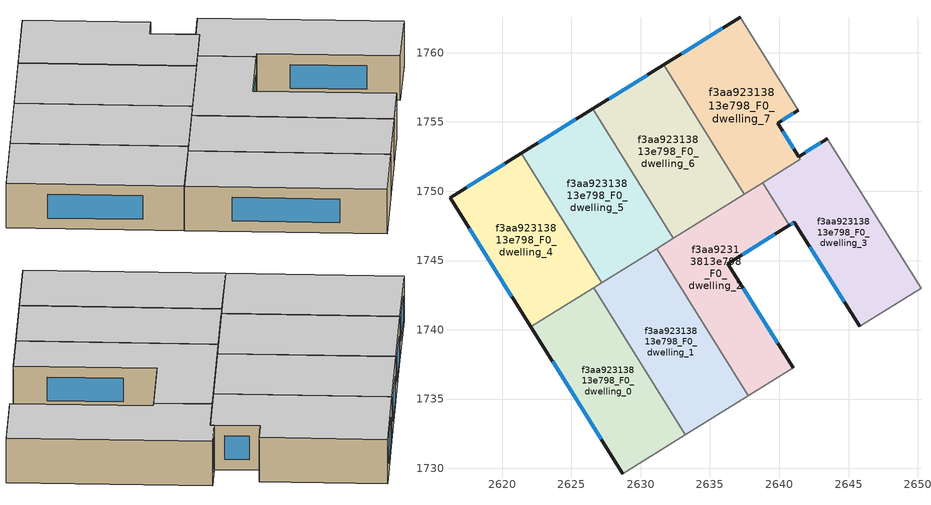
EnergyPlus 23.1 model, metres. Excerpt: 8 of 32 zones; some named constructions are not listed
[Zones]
f3aa92313813e798_F0_dwelling_0
 floor ground (EU_floor_Construction): 2626.61,1743.03 2633.22,1732.41 2628.71,1729.6 2622.07,1740.2 z0
 wall outside (EU_wall_Construction): 2622.07,1740.2 2628.71,1729.6 z0:3
 wall adiabatic (EU_wall_Construction): 2628.71,1729.6 2633.22,1732.41 z0:3
 wall to f3aa92313813e798_F0_dwelling_4 (EU_wall_Construction): 2626.61,1743.03 2622.07,1740.2 z0:3
 wall to f3aa92313813e798_F0_dwelling_1 (EU_wall_Construction): 2633.22,1732.41 2626.62,1743.03 z0:3
 window (EU_Window_Construction): 2623.63,1737.71 2627.15,1732.09 z0.7:2.3
 ceiling to f3aa92313813e798_F1_dwelling_0 (EU_floor_Construction): 2633.22,1732.41 2626.61,1743.03 2622.07,1740.2 2628.71,1729.6 z3
f3aa92313813e798_F0_dwelling_1
 floor ground (EU_floor_Construction): 2631.14,1745.84 2637.75,1735.23 2633.22,1732.41 2626.61,1743.03 z0
 wall adiabatic (EU_wall_Construction): 2633.22,1732.41 2637.75,1735.23 z0:3
 wall to f3aa92313813e798_F0_dwelling_2 (EU_wall_Construction): 2637.75,1735.23 2631.14,1745.84 z0:3
 wall to f3aa92313813e798_F0_dwelling_5 (EU_wall_Construction): 2631.14,1745.84 2627.2,1743.39 z0:3
 wall to f3aa92313813e798_F0_dwelling_4 (EU_wall_Construction): 2627.2,1743.39 2626.61,1743.03 z0:3
 ceiling to f3aa92313813e798_F1_dwelling_1 (EU_floor_Construction): 2637.75,1735.23 2631.14,1745.84 2626.61,1743.03 2633.22,1732.41 z3
f3aa92313813e798_F0_dwelling_2
 floor ground (EU_floor_Construction): 2638.82,1750.62 2640.73,1747.54 2636.29,1744.77 2641,1737.26 2637.75,1735.23 2631.14,1745.84 z0
 wall outside (EU_wall_Construction): 2641,1737.26 2636.29,1744.77 2640.73,1747.54 z0:3
 wall adiabatic (EU_wall_Construction): 2637.75,1735.23 2641,1737.26 z0:3
 wall to f3aa92313813e798_F0_dwelling_6 (EU_wall_Construction): 2637.48,1749.79 2632.34,1746.59 z0:3
 wall to f3aa92313813e798_F0_dwelling_3 (EU_wall_Construction): 2640.73,1747.54 2638.82,1750.62 z0:3
 wall to f3aa92313813e798_F0_dwelling_5 (EU_wall_Construction): 2632.34,1746.59 2631.14,1745.85 z0:3
 wall to f3aa92313813e798_F0_dwelling_7 (EU_wall_Construction): 2638.81,1750.62 2637.48,1749.79 z0:3
 window (EU_Window_Construction): 2637.33,1745.42 2639.69,1746.89 / 2639.9,1739.02 2637.4,1743.01 z0.7:2.3
 ceiling to f3aa92313813e798_F1_dwelling_2 (EU_floor_Construction): 2641,1737.26 2636.29,1744.77 2640.73,1747.54 2638.81,1750.62 2631.14,1745.84 2637.75,1735.23 z3
f3aa92313813e798_F0_dwelling_3
 floor ground (EU_floor_Construction): 2643.47,1753.79 2650.23,1742.99 2645.8,1740.25 2641.1,1747.77 2640.73,1747.54 2638.81,1750.62 2641.52,1752.3 2641.4,1752.5 z0
 wall outside (EU_wall_Construction): 2643.47,1753.79 2641.4,1752.5 / 2640.73,1747.54 2641.1,1747.77 2645.8,1740.25 z0:3
 wall adiabatic (EU_wall_Construction): 2645.8,1740.25 2650.23,1742.99 2643.47,1753.79 z0:3
 wall to f3aa92313813e798_F0_dwelling_7 (EU_wall_Construction): 2641.4,1752.5 2641.52,1752.3 2638.82,1750.62 z0:3
 window (EU_Window_Construction): 2642.98,1753.49 2641.88,1752.8 / 2642.2,1746 2644.7,1742.01 / 2640.82,1747.59 2641.01,1747.71 z0.7:2.3
 ceiling to f3aa92313813e798_F1_dwelling_3 (EU_floor_Construction): 2650.23,1742.99 2643.47,1753.79 2641.4,1752.5 2641.52,1752.3 2638.81,1750.62 2640.73,1747.54 2641.1,1747.77 2645.8,1740.25 z3
f3aa92313813e798_F0_dwelling_4
 floor ground (EU_floor_Construction): 2621.38,1752.74 2627.2,1743.39 2622.07,1740.2 2616.23,1749.54 z0
 wall outside (EU_wall_Construction): 2621.38,1752.74 2616.23,1749.54 2622.07,1740.2 z0:3
 wall to f3aa92313813e798_F0_dwelling_5 (EU_wall_Construction): 2627.2,1743.39 2621.38,1752.74 z0:3
 window (EU_Window_Construction): 2617.6,1747.34 2620.7,1742.39 / 2620.17,1751.99 2617.44,1750.29 z0.7:2.3
 ceiling to f3aa92313813e798_F1_dwelling_4 (EU_floor_Construction): 2627.2,1743.39 2621.38,1752.74 2616.23,1749.54 2622.07,1740.2 z3
f3aa92313813e798_F0_dwelling_5
 floor ground (EU_floor_Construction): 2626.52,1755.94 2632.34,1746.59 2627.2,1743.39 2621.38,1752.74 z0
 wall outside (EU_wall_Construction): 2626.52,1755.94 2621.38,1752.74 z0:3
 wall to f3aa92313813e798_F0_dwelling_6 (EU_wall_Construction): 2632.34,1746.59 2626.52,1755.94 z0:3
 window (EU_Window_Construction): 2625.32,1755.19 2622.59,1753.49 z0.7:2.3
 ceiling to f3aa92313813e798_F1_dwelling_5 (EU_floor_Construction): 2632.34,1746.59 2626.52,1755.94 2621.38,1752.74 2627.2,1743.39 z3
f3aa92313813e798_F0_dwelling_6
 floor ground (EU_floor_Construction): 2631.66,1759.14 2637.48,1749.79 2632.34,1746.59 2626.52,1755.94 z0
 wall outside (EU_wall_Construction): 2631.66,1759.14 2626.52,1755.94 z0:3
 wall to f3aa92313813e798_F0_dwelling_7 (EU_wall_Construction): 2637.48,1749.79 2631.67,1759.14 z0:3
 window (EU_Window_Construction): 2630.46,1758.39 2627.73,1756.69 z0.7:2.3
 ceiling to f3aa92313813e798_F1_dwelling_6 (EU_floor_Construction): 2637.48,1749.79 2631.66,1759.14 2626.52,1755.94 2632.34,1746.59 z3
f3aa92313813e798_F0_dwelling_7
 floor ground (EU_floor_Construction): 2637.17,1762.56 2641.37,1755.84 2639.88,1754.91 2641.52,1752.3 2637.48,1749.79 2631.66,1759.14 z0
 wall outside (EU_wall_Construction): 2637.17,1762.56 2631.66,1759.14 / 2641.4,1752.5 2639.88,1754.91 2641.37,1755.84 z0:3
 wall adiabatic (EU_wall_Construction): 2641.37,1755.84 2637.17,1762.56 z0:3
 window (EU_Window_Construction): 2635.88,1761.76 2632.96,1759.94 / 2640.23,1755.13 2641.02,1755.63 / 2641.04,1753.06 2640.24,1754.35 z0.7:2.3
 ceiling to f3aa92313813e798_F1_dwelling_7 (EU_floor_Construction): 2641.52,1752.3 2639.88,1754.91 2641.37,1755.84 2637.17,1762.56 2631.66,1759.14 2637.48,1749.79 z3
[HVACTEMPLATE:THERMOSTAT] Constant Heating Setpoint=20; Constant Cooling Setpoint=50
EU_HeatOnly_f3aa92313813e798_F0_dwelling_0; EU_HeatOnly_f3aa92313813e798_F0_dwelling_1; EU_HeatOnly_f3aa92313813e798_F0_dwelling_2; EU_HeatOnly_f3aa92313813e798_F0_dwelling_3; EU_HeatOnly_f3aa92313813e798_F0_dwelling_4; EU_HeatOnly_f3aa92313813e798_F0_dwelling_5; EU_HeatOnly_f3aa92313813e798_F0_dwelling_6; EU_HeatOnly_f3aa92313813e798_F0_dwelling_7; EU_HeatOnly_f3aa92313813e798_F1_dwelling_0; EU_HeatOnly_f3aa92313813e798_F1_dwelling_1; EU_HeatOnly_f3aa92313813e798_F1_dwelling_2; EU_HeatOnly_f3aa92313813e798_F1_dwelling_3; EU_HeatOnly_f3aa92313813e798_F1_dwelling_4; EU_HeatOnly_f3aa92313813e798_F1_dwelling_5; EU_HeatOnly_f3aa92313813e798_F1_dwelling_6; EU_HeatOnly_f3aa92313813e798_F1_dwelling_7; EU_HeatOnly_f3aa92313813e798_F2_dwelling_0; EU_HeatOnly_f3aa92313813e798_F2_dwelling_1; EU_HeatOnly_f3aa92313813e798_F2_dwelling_2; EU_HeatOnly_f3aa92313813e798_F2_dwelling_3; EU_HeatOnly_f3aa92313813e798_F2_dwelling_4; EU_HeatOnly_f3aa92313813e798_F2_dwelling_5; EU_HeatOnly_f3aa92313813e798_F2_dwelling_6; EU_HeatOnly_f3aa92313813e798_F2_dwelling_7; EU_HeatOnly_f3aa92313813e798_F3_dwelling_0; EU_HeatOnly_f3aa92313813e798_F3_dwelling_1; EU_HeatOnly_f3aa92313813e798_F3_dwelling_2; EU_HeatOnly_f3aa92313813e798_F3_dwelling_3; EU_HeatOnly_f3aa92313813e798_F3_dwelling_4; EU_HeatOnly_f3aa92313813e798_F3_dwelling_5; EU_HeatOnly_f3aa92313813e798_F3_dwelling_6; EU_HeatOnly_f3aa92313813e798_F3_dwelling_7
[SCHEDULE:CONSTANT]
Name | Hourly Value
EU_AlwaysOn | 1
EU_CoolingOff | 0
[SCHEDULE:FILE] Column Number=1; Rows to Skip at Top=0; Number of Hours of Data=8760; Column Separator=Comma; Interpolate to Timestep=No; Minutes per Item=60; Adjust Schedule for Daylight Savings=Yes
Name | File
EU_Step8_GainSchedule_f3aa92313813e798_F2_dwelling_6_f000 | ../../schedules/f3aa92313813e798/f3aa92313813e798_F2_dwelling_6_f000_gain.csv
EU_Step8_GainSchedule_f3aa92313813e798_F2_dwelling_7_f000 | ../../schedules/f3aa92313813e798/f3aa92313813e798_F2_dwelling_7_f000_gain.csv
EU_Step8_GainSchedule_f3aa92313813e798_F3_dwelling_0_f000 | ../../schedules/f3aa92313813e798/f3aa92313813e798_F3_dwelling_0_f000_gain.csv
EU_Step8_GainSchedule_f3aa92313813e798_F3_dwelling_1_f000 | ../../schedules/f3aa92313813e798/f3aa92313813e798_F3_dwelling_1_f000_gain.csv
EU_Step8_GainSchedule_f3aa92313813e798_F3_dwelling_2_f000 | ../../schedules/f3aa92313813e798/f3aa92313813e798_F3_dwelling_2_f000_gain.csv
EU_Step8_GainSchedule_f3aa92313813e798_F3_dwelling_3_f000 | ../../schedules/f3aa92313813e798/f3aa92313813e798_F3_dwelling_3_f000_gain.csv
EU_Step8_GainSchedule_f3aa92313813e798_F3_dwelling_4_f000 | ../../schedules/f3aa92313813e798/f3aa92313813e798_F3_dwelling_4_f000_gain.csv
EU_Step8_GainSchedule_f3aa92313813e798_F3_dwelling_5_f000 | ../../schedules/f3aa92313813e798/f3aa92313813e798_F3_dwelling_5_f000_gain.csv
EU_Step8_GainSchedule_f3aa92313813e798_F3_dwelling_6_f000 | ../../schedules/f3aa92313813e798/f3aa92313813e798_F3_dwelling_6_f000_gain.csv
EU_Step8_GainSchedule_f3aa92313813e798_F3_dwelling_7_f000 | ../../schedules/f3aa92313813e798/f3aa92313813e798_F3_dwelling_7_f000_gain.csv
